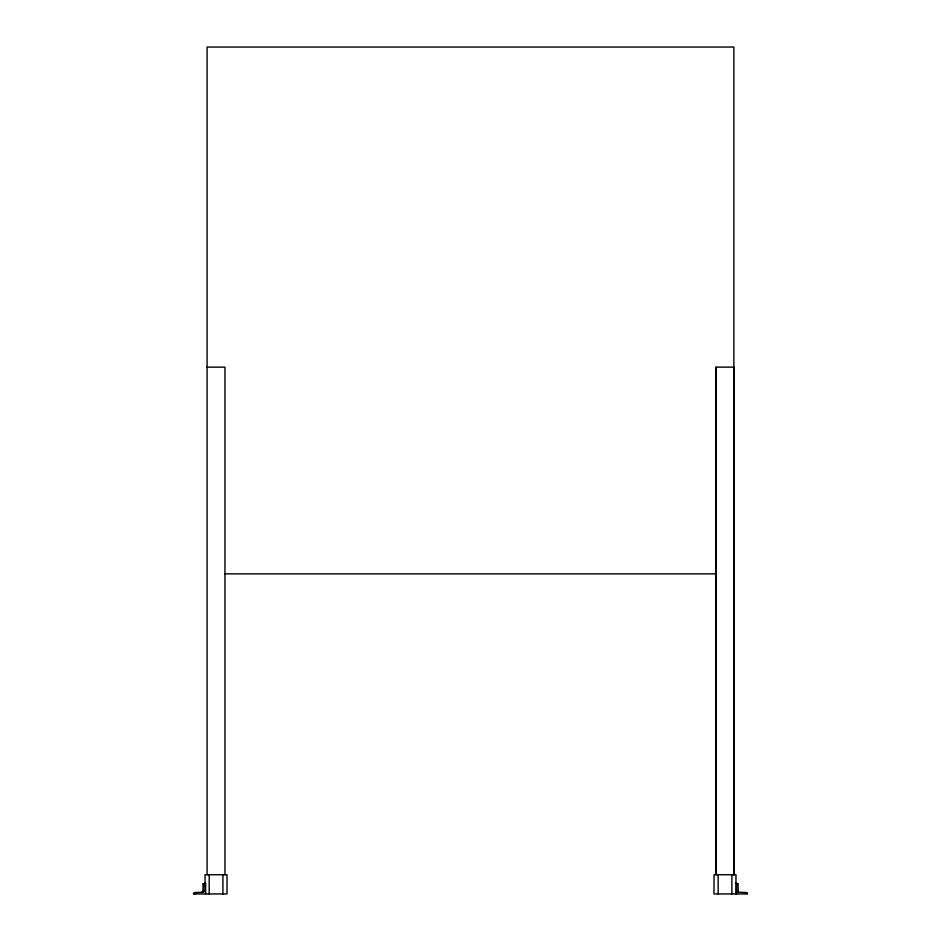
<?xml version="1.0" encoding="UTF-8"?>
<svg xmlns="http://www.w3.org/2000/svg" width="941" height="941" viewBox="0 0 941 941"><rect width="100%" height="100%" fill="white"/><g stroke="black" fill="none" stroke-linecap="round" stroke-linejoin="round"><path stroke-width="1.41" d="M205.067 882.976L205.02 874.742L227.016 874.742L227.016 893.95L193.446 893.95L194.364 892.574L203.891 892.174L204.303 883.893L205.22 882.976M194.693 893.95L195.622 892.574M201.668 892.574L203.044 891.209L203.044 883.893L205.667 882.976L205.667 893.95M207.079 367.155L224.958 367.155L224.958 874.742M716.089 367.143L716.089 874.742L716.042 367.143L733.921 367.143L733.921 874.742M224.687 573.845L716.266 573.845M735.333 882.964L737.956 883.893L738.356 892.174L746.636 892.574L747.554 893.95L713.984 893.95L714.031 874.742L735.98 874.742L735.933 893.95M203.044 883.893L204.303 883.893M736.697 883.893L737.956 883.893M203.044 891.209L204.303 891.209M736.697 891.198L737.956 891.198M193.446 893.503L194.693 893.503M745.378 892.574L747.554 893.491M735.78 882.964L736.427 883.246M737.109 892.174L738.073 892.574M736.58 882.964L736.58 893.95M733.874 874.742L733.874 47.05L207.079 47.05L207.079 874.742M731.875 874.742L731.875 893.95M718.159 874.742L718.159 893.95M222.911 874.742L222.911 893.95M209.196 874.742L209.196 893.95"/></g></svg>
